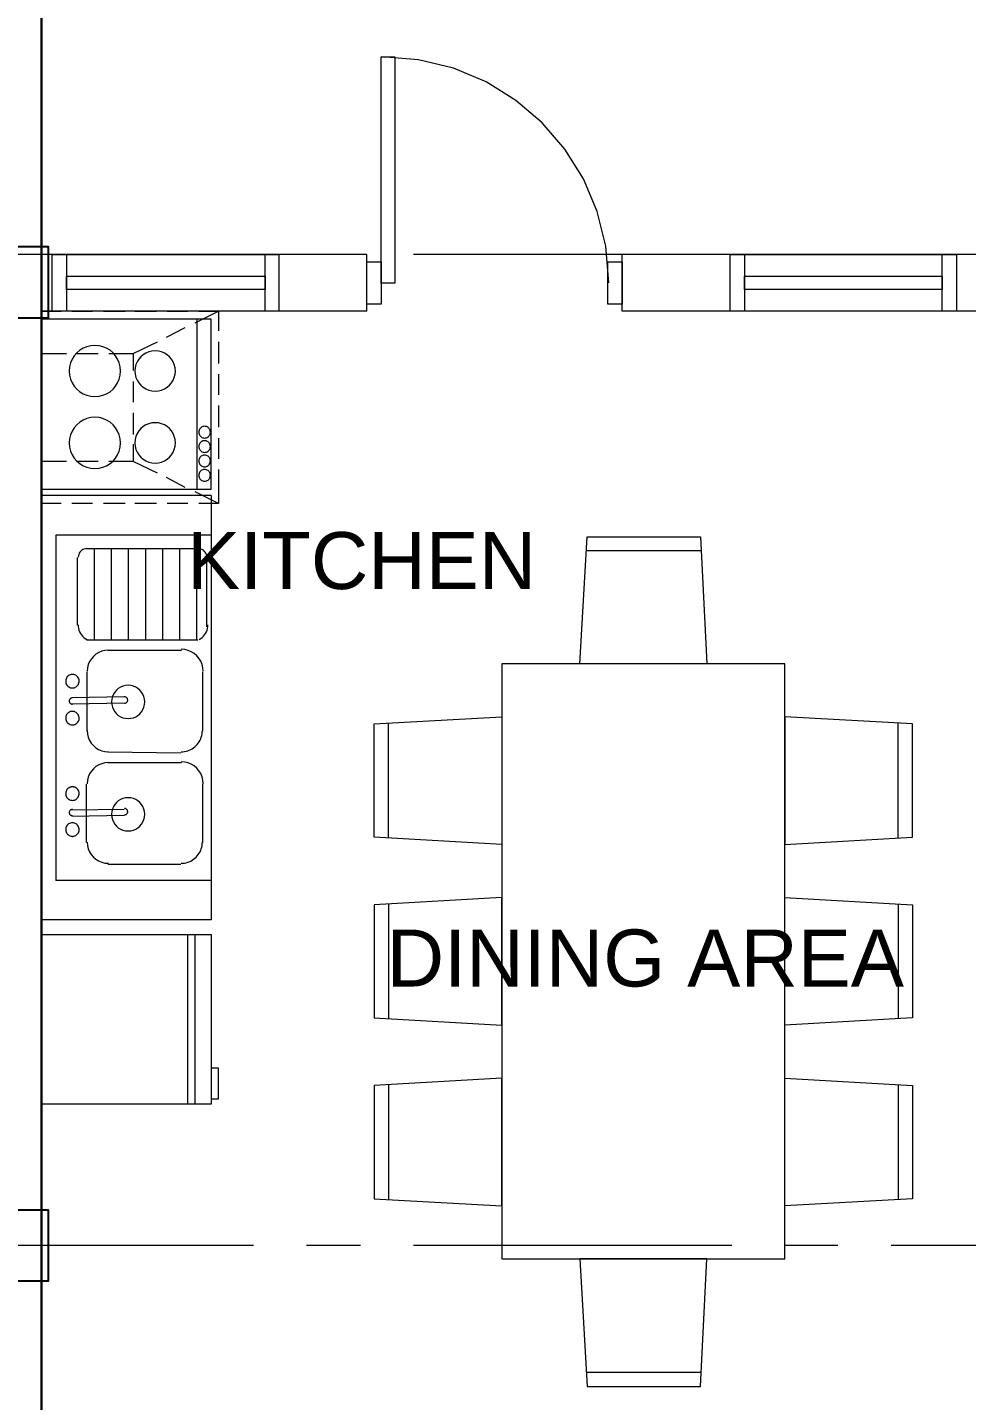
# Model space of a CAD drawing. Header units: millimetres. Extents: x -5837 to 14055, y -7034 to 19184.
# Drawn here: x 5201 to 8516, y 8823 to 13669 of the extents above; entities that cross this region are included whole.
import ezdxf

# ---------------------------------------------------------------- set-up
doc = ezdxf.new("R2010")
doc.units = ezdxf.units.MM
for name, color, linetype in [('ARCH-LINES', 7, 'Continuous'), ('ARCH-TEXT', 7, 'Continuous'), ('COLUMN', 1, 'Continuous')]:
    doc.layers.add(name, color=color, linetype=linetype)
doc.styles.add('Arial', font='arial.ttf')

msp = doc.modelspace()

# ---------------------------------------------------------------- linework, layer by layer
at = {"layer": 'ARCH-LINES', "lineweight": 30}
msp.add_lwpolyline([(5250, 0), (5250, 14667.6)], dxfattribs=at)
at = {"layer": 'ARCH-LINES', "lineweight": 18}
for points in [[(6449.8, 12766.3), (6449.8, 13566.2), (6497.4, 13566.2), (6497.4, 12766.3), (6449.8, 12766.3)], [(5288.1, 12667.9), (5288.1, 12867.9), (5338.9, 12867.9), (5338.9, 12667.9), (5288.1, 12667.9)], [(6040.3, 12667.9), (6040.3, 12867.9), (6087.9, 12867.9), (6087.9, 12667.9), (6040.3, 12667.9)], [(7681.4, 12667.9), (7681.4, 12867.9), (7732.1, 12867.9), (7732.1, 12667.9), (7681.4, 12667.9)], [(8430.4, 12667.9), (8430.4, 12867.9), (8481.2, 12867.9), (8481.2, 12667.9), (8430.4, 12667.9)], [(6399, 12693.3), (6399, 12842.5), (6449.8, 12842.5), (6449.8, 12693.3), (6399, 12693.3)], [(7249.7, 12693.3), (7249.7, 12842.5), (7300.5, 12842.5), (7300.5, 12693.3), (7249.7, 12693.3)], [(5849.9, 12017.2), (5250, 12017.2)], [(5849.9, 12017.2), (5849.9, 10519)], [(5849.9, 10519), (5250, 10519)]]:
    msp.add_lwpolyline(points, dxfattribs=at)
at = {"layer": 'ARCH-LINES', "lineweight": 9}
for points in [[(7252.9, 12767.9), (7242.4, 12897.4), (7212, 13020.2), (7163.4, 13134.7), (7098.2, 13239.3), (7018.1, 13332.3), (6924.7, 13412.1), (6819.7, 13477.1), (6704.7, 13525.5), (6581.4, 13555.7), (6451.4, 13566.2)], [(5288.1, 12667.9), (5288.1, 12867.9), (6087.9, 12867.9), (6087.9, 12667.9), (5288.1, 12667.9)], [(7681.4, 12667.9), (7681.4, 12867.9), (8481.2, 12867.9), (8481.2, 12667.9), (7681.4, 12667.9)], [(5338.9, 12791.7), (6040.3, 12791.7), (6040.3, 12744.1), (5338.9, 12744.1), (5338.9, 12791.7)], [(7732.1, 12791.7), (8430.4, 12791.7), (8430.4, 12744.1), (7732.1, 12744.1), (7732.1, 12791.7)], [(5250, 12667.9), (5319.8, 12667.9)], [(5357.9, 12667.9), (5430.9, 12667.9)], [(5469, 12667.9), (5545.2, 12667.9)], [(5580.1, 12667.9), (5656.3, 12667.9)], [(5694.4, 12667.9), (5767.4, 12667.9)], [(5792.8, 12626.6), (5875.3, 12667.9)], [(5805.5, 12667.9), (5875.3, 12667.9)], [(5875.3, 12667.9), (5875.3, 12598.1)], [(5250, 12039.4), (5849.9, 12039.4), (5849.9, 12639.3), (5250, 12639.3), (5250, 12039.4)], [(5691.2, 12575.8), (5757.8, 12610.8)], [(5799.1, 12639.3), (5799.1, 12039.4)], [(5573.7, 12518.7), (5659.4, 12560)], [(5875.3, 12560), (5875.3, 12483.8)], [(5250, 12518.7), (5338.9, 12518.7)], [(5373.8, 12518.7), (5450, 12518.7)], [(5488, 12518.7), (5573.7, 12518.7)], [(5573.7, 12518.7), (5573.7, 12458.4)], [(5573.7, 12420.3), (5573.7, 12347.3)], [(5875.3, 12445.7), (5875.3, 12372.7)], [(5875.3, 12334.6), (5875.3, 12258.4)], [(5573.7, 12309.2), (5573.7, 12233)], [(5826.1, 12261.6), (5822.7, 12261.3), (5819.6, 12260.5), (5816.6, 12259.3), (5813.9, 12257.6), (5811.5, 12255.6), (5809.4, 12253.2), (5807.8, 12250.5), (5806.5, 12247.5), (5805.7, 12244.3), (5805.5, 12241)], [(5805.5, 12241), (5805.7, 12237.6), (5806.5, 12234.4), (5807.8, 12231.5), (5809.4, 12228.8), (5811.5, 12226.4), (5813.9, 12224.3), (5816.6, 12222.6), (5819.6, 12221.4), (5822.7, 12220.6), (5826.1, 12220.3)], [(5846.7, 12241), (5846.4, 12244.3), (5845.7, 12247.5), (5844.4, 12250.5), (5842.7, 12253.2), (5840.7, 12255.6), (5838.3, 12257.6), (5835.6, 12259.3), (5832.6, 12260.5), (5829.4, 12261.3), (5826.1, 12261.6)], [(5826.1, 12220.3), (5829.4, 12220.6), (5832.6, 12221.4), (5835.6, 12222.6), (5838.3, 12224.3), (5840.7, 12226.4), (5842.7, 12228.8), (5844.4, 12231.5), (5845.7, 12234.4), (5846.4, 12237.6), (5846.7, 12241)], [(5875.3, 12220.3), (5875.3, 12147.3)], [(5573.7, 12198.1), (5573.7, 12137.8)], [(5826.1, 12210.8), (5822.7, 12210.5), (5819.6, 12209.8), (5816.6, 12208.5), (5813.9, 12206.8), (5811.5, 12204.8), (5809.4, 12202.4), (5807.8, 12199.7), (5806.5, 12196.7), (5805.7, 12193.5), (5805.5, 12190.2)], [(5805.5, 12190.2), (5805.7, 12186.8), (5806.5, 12183.7), (5807.8, 12180.7), (5809.4, 12178), (5811.5, 12175.6), (5813.9, 12173.5), (5816.6, 12171.9), (5819.6, 12170.6), (5822.7, 12169.8), (5826.1, 12169.6)], [(5846.7, 12190.2), (5846.4, 12193.5), (5845.7, 12196.7), (5844.4, 12199.7), (5842.7, 12202.4), (5840.7, 12204.8), (5838.3, 12206.8), (5835.6, 12208.5), (5832.6, 12209.8), (5829.4, 12210.5), (5826.1, 12210.8)], [(5826.1, 12169.6), (5829.4, 12169.8), (5832.6, 12170.6), (5835.6, 12171.9), (5838.3, 12173.5), (5840.7, 12175.6), (5842.7, 12178), (5844.4, 12180.7), (5845.7, 12183.7), (5846.4, 12186.8), (5846.7, 12190.2)], [(5338.9, 12137.8), (5250, 12137.8)], [(5450, 12137.8), (5373.8, 12137.8)], [(5573.7, 12137.8), (5488, 12137.8)], [(5659.4, 12096.5), (5573.7, 12137.8)], [(5826.1, 12160), (5822.7, 12159.8), (5819.6, 12159), (5816.6, 12157.7), (5813.9, 12156), (5811.5, 12154), (5809.4, 12151.6), (5807.8, 12148.9), (5806.5, 12145.9), (5805.7, 12142.7), (5805.5, 12139.4)], [(5805.5, 12139.4), (5805.7, 12136.1), (5806.5, 12132.9), (5807.8, 12129.9), (5809.4, 12127.2), (5811.5, 12124.8), (5813.9, 12122.7), (5816.6, 12121.1), (5819.6, 12119.8), (5822.7, 12119), (5826.1, 12118.8)], [(5846.7, 12139.4), (5846.4, 12142.7), (5845.7, 12145.9), (5844.4, 12148.9), (5842.7, 12151.6), (5840.7, 12154), (5838.3, 12156), (5835.6, 12157.7), (5832.6, 12159), (5829.4, 12159.8), (5826.1, 12160)], [(5826.1, 12118.8), (5829.4, 12119), (5832.6, 12119.8), (5835.6, 12121.1), (5838.3, 12122.7), (5840.7, 12124.8), (5842.7, 12127.2), (5844.4, 12129.9), (5845.7, 12132.9), (5846.4, 12136.1), (5846.7, 12139.4)], [(5757.8, 12045.8), (5691.2, 12080.7)], [(5826.1, 12109.2), (5822.7, 12109), (5819.6, 12108.2), (5816.6, 12106.9), (5813.9, 12105.3), (5811.5, 12103.2), (5809.4, 12100.8), (5807.8, 12098.1), (5806.5, 12095.1), (5805.7, 12092), (5805.5, 12088.6)], [(5805.5, 12088.6), (5805.7, 12085.3), (5806.5, 12082.1), (5807.8, 12079.1), (5809.4, 12076.4), (5811.5, 12074), (5813.9, 12072), (5816.6, 12070.3), (5819.6, 12069), (5822.7, 12068.3), (5826.1, 12068)], [(5846.7, 12088.6), (5846.4, 12092), (5845.7, 12095.1), (5844.4, 12098.1), (5842.7, 12100.8), (5840.7, 12103.2), (5838.3, 12105.3), (5835.6, 12106.9), (5832.6, 12108.2), (5829.4, 12109), (5826.1, 12109.2)], [(5826.1, 12068), (5829.4, 12068.3), (5832.6, 12069), (5835.6, 12070.3), (5838.3, 12072), (5840.7, 12074), (5842.7, 12076.4), (5844.4, 12079.1), (5845.7, 12082.1), (5846.4, 12085.3), (5846.7, 12088.6)], [(5875.3, 12109.2), (5875.3, 12039.4)], [(5875.3, 11988.6), (5792.8, 12029.9)], [(5875.3, 12039.4), (5875.3, 11988.6)], [(5319.8, 11988.6), (5250, 11988.6)], [(5430.9, 11988.6), (5357.9, 11988.6)], [(5545.2, 11988.6), (5469, 11988.6)], [(5656.3, 11988.6), (5580.1, 11988.6)], [(5767.4, 11988.6), (5694.4, 11988.6)], [(5875.3, 11988.6), (5805.5, 11988.6)], [(7875, 9322.4), (7875, 11423.6), (6875.1, 11423.6), (6875.1, 9322.4), (7875, 9322.4)]]:
    msp.add_lwpolyline(points, dxfattribs=at)
at = {"layer": 'ARCH-LINES', "lineweight": 5}
for points in [[(5999.1, 12867.9), (4875.4, 12867.9)], [(6399, 12867.9), (5250, 12867.9)], [(6376.8, 12867.9), (6186.3, 12867.9)], [(6399, 12667.9), (6399, 12867.9)], [(7687.7, 12867.9), (6564.1, 12867.9)], [(10100, 12867.9), (7300.5, 12867.9)], [(7300.5, 12667.9), (7300.5, 12867.9)], [(8062.2, 12867.9), (7875, 12867.9)], [(9376.3, 12867.9), (8249.5, 12867.9)], [(6399, 12667.9), (5250, 12667.9)], [(10100, 12667.9), (7300.5, 12667.9)], [(5438.8, 12547.3), (5424.2, 12546.1), (5410.3, 12542.7), (5397.3, 12537.2), (5385.4, 12529.8), (5374.9, 12520.8), (5365.8, 12510.2), (5358.5, 12498.4), (5353, 12485.4), (5349.6, 12471.5), (5348.4, 12456.8)], [(5529.3, 12456.8), (5528.1, 12471.5), (5524.7, 12485.4), (5519.2, 12498.4), (5511.9, 12510.2), (5502.8, 12520.8), (5492.3, 12529.8), (5480.4, 12537.2), (5467.4, 12542.7), (5453.5, 12546.1), (5438.8, 12547.3)], [(5651.5, 12528.2), (5639.9, 12527.3), (5628.9, 12524.6), (5618.7, 12520.3), (5609.3, 12514.4), (5601, 12507.3), (5593.9, 12499), (5588.1, 12489.6), (5583.7, 12479.4), (5581, 12468.4), (5580.1, 12456.8)], [(5722.9, 12456.8), (5722, 12468.4), (5719.3, 12479.4), (5715, 12489.6), (5709.1, 12499), (5702, 12507.3), (5693.7, 12514.4), (5684.3, 12520.3), (5674.1, 12524.6), (5663.1, 12527.3), (5651.5, 12528.2)], [(5348.4, 12456.8), (5349.6, 12442.1), (5353, 12428.2), (5358.5, 12415.2), (5365.8, 12403.4), (5374.9, 12392.8), (5385.4, 12383.8), (5397.3, 12376.4), (5410.3, 12371), (5424.2, 12367.5), (5438.8, 12366.3)], [(5438.8, 12366.3), (5453.5, 12367.5), (5467.4, 12371), (5480.4, 12376.4), (5492.3, 12383.8), (5502.8, 12392.8), (5511.9, 12403.4), (5519.2, 12415.2), (5524.7, 12428.2), (5528.1, 12442.1), (5529.3, 12456.8)], [(5580.1, 12456.8), (5581, 12445.2), (5583.7, 12434.2), (5588.1, 12424), (5593.9, 12414.6), (5601, 12406.3), (5609.3, 12399.2), (5618.7, 12393.4), (5628.9, 12389), (5639.9, 12386.3), (5651.5, 12385.4)], [(5651.5, 12385.4), (5663.1, 12386.3), (5674.1, 12389), (5684.3, 12393.4), (5693.7, 12399.2), (5702, 12406.3), (5709.1, 12414.6), (5715, 12424), (5719.3, 12434.2), (5722, 12445.2), (5722.9, 12456.8)], [(5438.8, 12293.3), (5424.2, 12292.2), (5410.3, 12288.7), (5397.3, 12283.2), (5385.4, 12275.9), (5374.9, 12266.8), (5365.8, 12256.3), (5358.5, 12244.5), (5353, 12231.5), (5349.6, 12217.6), (5348.4, 12202.9)], [(5529.3, 12202.9), (5528.1, 12217.6), (5524.7, 12231.5), (5519.2, 12244.5), (5511.9, 12256.3), (5502.8, 12266.8), (5492.3, 12275.9), (5480.4, 12283.2), (5467.4, 12288.7), (5453.5, 12292.2), (5438.8, 12293.3)], [(5651.5, 12274.3), (5639.9, 12273.4), (5628.9, 12270.7), (5618.7, 12266.3), (5609.3, 12260.5), (5601, 12253.4), (5593.9, 12245.1), (5588.1, 12235.7), (5583.7, 12225.5), (5581, 12214.5), (5580.1, 12202.9)], [(5722.9, 12202.9), (5722, 12214.5), (5719.3, 12225.5), (5715, 12235.7), (5709.1, 12245.1), (5702, 12253.4), (5693.7, 12260.5), (5684.3, 12266.3), (5674.1, 12270.7), (5663.1, 12273.4), (5651.5, 12274.3)], [(5348.4, 12202.9), (5349.6, 12188.2), (5353, 12174.3), (5358.5, 12161.3), (5365.8, 12149.5), (5374.9, 12138.9), (5385.4, 12129.9), (5397.3, 12122.5), (5410.3, 12117), (5424.2, 12113.6), (5438.8, 12112.4)], [(5438.8, 12112.4), (5453.5, 12113.6), (5467.4, 12117), (5480.4, 12122.5), (5492.3, 12129.9), (5502.8, 12138.9), (5511.9, 12149.5), (5519.2, 12161.3), (5524.7, 12174.3), (5528.1, 12188.2), (5529.3, 12202.9)], [(5580.1, 12202.9), (5581, 12191.3), (5583.7, 12180.3), (5588.1, 12170.1), (5593.9, 12160.7), (5601, 12152.4), (5609.3, 12145.2), (5618.7, 12139.4), (5628.9, 12135.1), (5639.9, 12132.4), (5651.5, 12131.5)], [(5651.5, 12131.5), (5663.1, 12132.4), (5674.1, 12135.1), (5684.3, 12139.4), (5693.7, 12145.2), (5702, 12152.4), (5709.1, 12160.7), (5715, 12170.1), (5719.3, 12180.3), (5722, 12191.3), (5722.9, 12202.9)], [(7576.6, 11871.2), (7598.8, 11423.6), (7151.3, 11423.6), (7176.7, 11871.2), (7576.6, 11871.2)], [(7173.5, 11823.6), (7576.6, 11823.6)], [(6424.4, 11211), (6875.1, 11236.4), (6875.1, 10785.6), (6424.4, 10811), (6424.4, 11211)], [(6475.2, 10807.9), (6475.2, 11214.1)], [(8325.7, 11211), (7875, 11236.4), (7875, 10785.6), (8325.7, 10811), (8325.7, 11211)], [(8274.9, 10807.9), (8274.9, 11214.1)], [(6424.4, 10173), (6875.1, 10147.6), (6875.1, 10598.4), (6424.4, 10573), (6424.4, 10173)], [(6475.2, 10576.1), (6475.2, 10169.9)], [(8325.7, 10173), (7875, 10147.6), (7875, 10598.4), (8325.7, 10573), (8325.7, 10173)], [(8274.9, 10576.1), (8274.9, 10169.9)], [(6424.4, 9535), (6875.1, 9509.6), (6875.1, 9960.4), (6424.4, 9935), (6424.4, 9535)], [(6475.2, 9938.2), (6475.2, 9531.9)], [(8325.7, 9535), (7875, 9509.6), (7875, 9960.4), (8325.7, 9935), (8325.7, 9535)], [(8274.9, 9938.2), (8274.9, 9531.9)], [(5999.1, 9370), (4875.4, 9370)], [(6376.8, 9370), (6186.3, 9370)], [(7687.7, 9370), (6564.1, 9370)], [(8062.2, 9370), (7875, 9370)], [(9376.3, 9370), (8249.5, 9370)], [(7576.6, 8871.6), (7598.8, 9322.4), (7151.3, 9322.4), (7176.7, 8871.6), (7576.6, 8871.6)], [(7173.5, 8922.4), (7576.6, 8922.4)]]:
    msp.add_lwpolyline(points, dxfattribs=at)
at = {"layer": 'ARCH-LINES', "lineweight": 5, "true_color": 0x989898}
for points in [[(5300.8, 11877.5), (5300.8, 10658.7)], [(5849.9, 11877.5), (5300.8, 11877.5)], [(5849.9, 11877.5), (5849.9, 10658.7)], [(5410.3, 11829.9), (5405.4, 11829.5), (5400.7, 11828.4), (5396.4, 11826.6), (5392.5, 11824.1), (5388.9, 11821.1), (5385.9, 11817.6), (5383.5, 11813.6), (5381.7, 11809.3), (5380.5, 11804.7), (5380.1, 11799.8)], [(5408.7, 11829.9), (5802.3, 11829.9)], [(5437.3, 11506.2), (5437.3, 11829.9)], [(5497.6, 11506.2), (5497.6, 11829.9)], [(5557.9, 11506.2), (5557.9, 11829.9)], [(5618.2, 11506.2), (5618.2, 11829.9)], [(5678.5, 11506.2), (5678.5, 11829.9)], [(5738.8, 11506.2), (5738.8, 11829.9)], [(5799.1, 11506.2), (5799.1, 11829.9)], [(5834, 11799.8), (5833.6, 11804.7), (5832.5, 11809.3), (5830.7, 11813.6), (5828.2, 11817.6), (5825.2, 11821.1), (5821.7, 11824.1), (5817.7, 11826.6), (5813.4, 11828.4), (5808.7, 11829.5), (5803.9, 11829.9)], [(5376.9, 11560.1), (5376.9, 11798.2)], [(5678.5, 11506.2), (5678.5, 11823.6)], [(5834, 11553.8), (5834, 11798.2)], [(5380.2, 11561.1), (5380.3, 11554.6), (5381.1, 11548.2), (5382.6, 11542.1), (5384.8, 11536.2), (5387.7, 11530.6), (5391.1, 11525.3), (5395.2, 11520.5), (5399.8, 11516.1), (5404.9, 11512.3), (5410.5, 11509)], [(5806.9, 11509), (5812.5, 11512.3), (5817.6, 11516.2), (5822.2, 11520.5), (5826.2, 11525.4), (5829.7, 11530.6), (5832.5, 11536.2), (5834.7, 11542.1), (5836.2, 11548.3), (5837.1, 11554.6), (5837.1, 11561.1)], [(5802.3, 11506.2), (5408.7, 11506.2)], [(5486.6, 11471.2), (5474.5, 11470.3), (5463, 11467.5), (5452.3, 11463), (5442.5, 11456.9), (5433.8, 11449.5), (5426.3, 11440.8), (5420.2, 11431), (5415.7, 11420.3), (5412.9, 11408.9), (5411.9, 11396.8)], [(5484.9, 11471.2), (5745.1, 11471.2)], [(5821.3, 11396.7), (5820.3, 11409.3), (5817.4, 11421.3), (5812.6, 11432.4), (5806.3, 11442.6), (5798.5, 11451.7), (5789.5, 11459.4), (5779.3, 11465.8), (5768.1, 11470.5), (5756.2, 11473.4), (5743.5, 11474.4)], [(5411.9, 11185.6), (5411.9, 11395.1)], [(5818.2, 11395.1), (5818.2, 11185.6)], [(5354.6, 11385), (5351.1, 11384), (5347.9, 11382.6), (5345, 11380.7), (5342.5, 11378.4), (5340.3, 11375.8), (5338.4, 11372.9), (5337.1, 11369.7), (5336.1, 11366.4), (5335.7, 11362.9), (5335.8, 11359.3)], [(5335.8, 11359.3), (5336.5, 11355.7), (5337.6, 11352.4), (5339.2, 11349.3), (5341.2, 11346.5), (5343.6, 11344.1), (5346.3, 11342), (5349.2, 11340.3), (5352.5, 11339), (5355.9, 11338.2), (5359.5, 11337.9)], [(5364.4, 11385), (5363.4, 11385.2), (5362.4, 11385.4), (5361.4, 11385.5), (5360.5, 11385.5), (5359.5, 11385.5), (5358.5, 11385.5), (5357.5, 11385.5), (5356.5, 11385.4), (5355.6, 11385.2), (5354.6, 11385)], [(5359.5, 11337.9), (5363.1, 11338.2), (5366.5, 11339), (5369.8, 11340.3), (5372.7, 11342), (5375.4, 11344.1), (5377.8, 11346.5), (5379.8, 11349.3), (5381.4, 11352.4), (5382.5, 11355.7), (5383.2, 11359.3)], [(5383.2, 11359.3), (5383.3, 11362.9), (5382.8, 11366.4), (5381.9, 11369.7), (5380.5, 11372.9), (5378.7, 11375.8), (5376.5, 11378.4), (5373.9, 11380.7), (5371, 11382.6), (5367.8, 11384), (5364.4, 11385)], [(5556.3, 11347.5), (5546.8, 11346.7), (5537.7, 11344.5), (5529.3, 11340.9), (5521.6, 11336.1), (5514.8, 11330.3), (5508.9, 11323.4), (5504.1, 11315.7), (5500.6, 11307.3), (5498.3, 11298.3), (5497.6, 11288.7)], [(5615, 11288.7), (5614.2, 11298.3), (5612, 11307.3), (5608.5, 11315.7), (5603.7, 11323.4), (5597.8, 11330.3), (5591, 11336.1), (5583.3, 11340.9), (5574.8, 11344.5), (5565.8, 11346.7), (5556.3, 11347.5)], [(5359.3, 11303), (5357.5, 11302.8), (5355.8, 11302.4), (5354.2, 11301.7), (5352.8, 11300.8), (5351.5, 11299.6), (5350.4, 11298.3), (5349.5, 11296.8), (5348.9, 11295.2), (5348.5, 11293.5), (5348.4, 11291.7)], [(5542, 11306.2), (5357.9, 11303)], [(5554.7, 11295.3), (5554.5, 11297.1), (5554.1, 11298.8), (5553.4, 11300.4), (5552.4, 11301.8), (5551.3, 11303.1), (5550, 11304.2), (5548.5, 11305), (5546.9, 11305.7), (5545.2, 11306.1), (5543.4, 11306.2)], [(5543.8, 11284), (5545.6, 11284.2), (5547.3, 11284.6), (5548.9, 11285.3), (5550.3, 11286.2), (5551.6, 11287.4), (5552.7, 11288.7), (5553.5, 11290.2), (5554.2, 11291.8), (5554.6, 11293.5), (5554.7, 11295.3)], [(5359.5, 11255.4), (5355.9, 11255.1), (5352.5, 11254.3), (5349.2, 11253.1), (5346.2, 11251.4), (5343.5, 11249.3), (5341.2, 11246.8), (5339.2, 11244), (5337.6, 11240.9), (5336.4, 11237.6), (5335.8, 11234)], [(5348.4, 11291.7), (5348.6, 11289.9), (5349, 11288.2), (5349.7, 11286.6), (5350.6, 11285.2), (5351.8, 11283.9), (5353.1, 11282.8), (5354.6, 11282), (5356.2, 11281.3), (5357.9, 11280.9), (5359.7, 11280.8)], [(5542, 11284), (5357.9, 11280.8)], [(5383.2, 11234.1), (5382.5, 11237.6), (5381.4, 11240.9), (5379.8, 11244), (5377.8, 11246.8), (5375.4, 11249.3), (5372.7, 11251.4), (5369.7, 11253.1), (5366.5, 11254.4), (5363.1, 11255.1), (5359.5, 11255.4)], [(5497.6, 11288.7), (5498.3, 11279.2), (5500.6, 11270.2), (5504.1, 11261.8), (5508.9, 11254.1), (5514.8, 11247.2), (5521.6, 11241.3), (5529.3, 11236.6), (5537.7, 11233), (5546.8, 11230.8), (5556.3, 11230)], [(5556.3, 11230), (5565.8, 11230.8), (5574.8, 11233), (5583.3, 11236.6), (5591, 11241.3), (5597.8, 11247.2), (5603.7, 11254.1), (5608.5, 11261.8), (5612, 11270.2), (5614.2, 11279.2), (5615, 11288.7)], [(5335.8, 11234), (5335.7, 11230.4), (5336.1, 11227), (5337.1, 11223.6), (5338.5, 11220.5), (5340.3, 11217.6), (5342.5, 11214.9), (5345.1, 11212.7), (5348, 11210.8), (5351.2, 11209.3), (5354.6, 11208.3)], [(5354.6, 11208.3), (5355.6, 11208.1), (5356.6, 11208), (5357.5, 11207.9), (5358.5, 11207.8), (5359.5, 11207.8), (5360.5, 11207.8), (5361.5, 11207.9), (5362.4, 11208), (5363.4, 11208.1), (5364.4, 11208.3)], [(5364.4, 11208.3), (5367.8, 11209.3), (5371, 11210.8), (5373.9, 11212.7), (5376.5, 11215), (5378.7, 11217.6), (5380.5, 11220.5), (5381.9, 11223.6), (5382.8, 11227), (5383.3, 11230.5), (5383.2, 11234.1)], [(5411.9, 11187.3), (5412.8, 11175.2), (5415.6, 11163.7), (5420.1, 11153), (5426.2, 11143.2), (5433.6, 11134.5), (5442.3, 11127), (5452.1, 11120.9), (5462.8, 11116.4), (5474.3, 11113.6), (5486.4, 11112.6)], [(5796.3, 11134.4), (5800.3, 11138.7), (5803.9, 11143.4), (5807.2, 11148.2), (5810, 11153.3), (5812.5, 11158.6), (5814.5, 11164.1), (5816.1, 11169.7), (5817.2, 11175.4), (5817.9, 11181.3), (5818.2, 11187.2)], [(5484.9, 11112.6), (5742, 11109.4)], [(5743.5, 11112.6), (5749.4, 11112.8), (5755.2, 11113.5), (5761, 11114.6), (5766.6, 11116.2), (5772, 11118.2), (5777.3, 11120.7), (5782.4, 11123.5), (5787.3, 11126.7), (5791.9, 11130.4), (5796.3, 11134.4)], [(5486.6, 11074.5), (5474.5, 11073.5), (5463, 11070.7), (5452.3, 11066.2), (5442.5, 11060.2), (5433.8, 11052.7), (5426.3, 11044), (5420.2, 11034.3), (5415.7, 11023.6), (5412.9, 11012.1), (5411.9, 11000)], [(5484.9, 11074.5), (5745.1, 11074.5)], [(5821.3, 10999.9), (5820.3, 11012.5), (5817.4, 11024.5), (5812.6, 11035.7), (5806.3, 11045.8), (5798.5, 11054.9), (5789.5, 11062.7), (5779.3, 11069), (5768.1, 11073.7), (5756.2, 11076.6), (5743.5, 11077.7)], [(5354.6, 10988.3), (5351.1, 10987.3), (5347.9, 10985.8), (5345, 10983.9), (5342.5, 10981.6), (5340.3, 10979), (5338.4, 10976.1), (5337.1, 10973), (5336.1, 10969.6), (5335.7, 10966.1), (5335.8, 10962.5)], [(5335.8, 10962.5), (5336.5, 10959), (5337.6, 10955.6), (5339.2, 10952.6), (5341.2, 10949.8), (5343.6, 10947.3), (5346.3, 10945.2), (5349.2, 10943.5), (5352.5, 10942.2), (5355.9, 10941.4), (5359.5, 10941.2)], [(5364.4, 10988.3), (5363.4, 10988.5), (5362.4, 10988.6), (5361.4, 10988.7), (5360.5, 10988.8), (5359.5, 10988.8), (5358.5, 10988.8), (5357.5, 10988.7), (5356.5, 10988.6), (5355.6, 10988.5), (5354.6, 10988.3)], [(5359.5, 10941.2), (5363.1, 10941.4), (5366.5, 10942.2), (5369.8, 10943.5), (5372.7, 10945.2), (5375.4, 10947.3), (5377.8, 10949.8), (5379.8, 10952.6), (5381.4, 10955.6), (5382.5, 10959), (5383.2, 10962.5)], [(5383.2, 10962.5), (5383.3, 10966.1), (5382.8, 10969.6), (5381.9, 10973), (5380.5, 10976.1), (5378.7, 10979), (5376.5, 10981.6), (5373.9, 10983.9), (5371, 10985.8), (5367.8, 10987.3), (5364.4, 10988.3)], [(5408.7, 10792), (5408.7, 10998.3)], [(5818.2, 10998.3), (5818.2, 10792)], [(5359.3, 10909.4), (5357.5, 10909.3), (5355.8, 10908.8), (5354.2, 10908.1), (5352.8, 10907.2), (5351.5, 10906), (5350.4, 10904.7), (5349.5, 10903.3), (5348.9, 10901.6), (5348.5, 10899.9), (5348.4, 10898.1)], [(5542, 10909.4), (5357.9, 10906.3)], [(5556.3, 10950.7), (5546.8, 10949.9), (5537.7, 10947.7), (5529.3, 10944.1), (5521.6, 10939.4), (5514.8, 10933.5), (5508.9, 10926.7), (5504.1, 10919), (5500.6, 10910.5), (5498.3, 10901.5), (5497.6, 10892)], [(5554.7, 10901.7), (5554.5, 10903.5), (5554.1, 10905.2), (5553.4, 10906.8), (5552.4, 10908.2), (5551.3, 10909.5), (5550, 10910.6), (5548.5, 10911.5), (5546.9, 10912.1), (5545.2, 10912.5), (5543.4, 10912.6)], [(5615, 10892), (5614.2, 10901.5), (5612, 10910.5), (5608.5, 10919), (5603.7, 10926.7), (5597.8, 10933.5), (5591, 10939.4), (5583.3, 10944.1), (5574.8, 10947.7), (5565.8, 10949.9), (5556.3, 10950.7)], [(5359.5, 10861.8), (5355.9, 10861.5), (5352.5, 10860.8), (5349.2, 10859.5), (5346.2, 10857.8), (5343.5, 10855.7), (5341.2, 10853.2), (5339.2, 10850.4), (5337.6, 10847.3), (5336.4, 10844), (5335.8, 10840.5)], [(5348.4, 10898.1), (5348.6, 10896.3), (5349, 10894.6), (5349.7, 10893), (5350.6, 10891.6), (5351.8, 10890.3), (5353.1, 10889.2), (5354.6, 10888.4), (5356.2, 10887.7), (5357.9, 10887.3), (5359.7, 10887.2)], [(5542, 10887.2), (5357.9, 10884)], [(5383.2, 10840.5), (5382.5, 10844), (5381.4, 10847.3), (5379.8, 10850.4), (5377.8, 10853.2), (5375.4, 10855.7), (5372.7, 10857.8), (5369.7, 10859.5), (5366.5, 10860.8), (5363.1, 10861.5), (5359.5, 10861.8)], [(5497.6, 10892), (5498.3, 10882.4), (5500.6, 10873.4), (5504.1, 10865), (5508.9, 10857.3), (5514.8, 10850.4), (5521.6, 10844.6), (5529.3, 10839.8), (5537.7, 10836.2), (5546.8, 10834), (5556.3, 10833.3)], [(5543.8, 10890.4), (5545.6, 10890.6), (5547.3, 10891), (5548.9, 10891.7), (5550.3, 10892.6), (5551.6, 10893.8), (5552.7, 10895.1), (5553.5, 10896.6), (5554.2, 10898.2), (5554.6, 10899.9), (5554.7, 10901.7)], [(5556.3, 10833.3), (5565.8, 10834), (5574.8, 10836.2), (5583.3, 10839.8), (5591, 10844.6), (5597.8, 10850.4), (5603.7, 10857.3), (5608.5, 10865), (5612, 10873.4), (5614.2, 10882.4), (5615, 10892)], [(5335.8, 10840.5), (5335.7, 10836.9), (5336.1, 10833.4), (5337.1, 10830), (5338.5, 10826.9), (5340.3, 10824), (5342.5, 10821.4), (5345.1, 10819.1), (5348, 10817.2), (5351.2, 10815.7), (5354.6, 10814.7)], [(5354.6, 10814.7), (5355.6, 10814.5), (5356.6, 10814.4), (5357.5, 10814.3), (5358.5, 10814.2), (5359.5, 10814.2), (5360.5, 10814.2), (5361.5, 10814.3), (5362.4, 10814.4), (5363.4, 10814.5), (5364.4, 10814.7)], [(5364.4, 10814.7), (5367.8, 10815.7), (5371, 10817.2), (5373.9, 10819.1), (5376.5, 10821.4), (5378.7, 10824), (5380.5, 10826.9), (5381.9, 10830), (5382.8, 10833.4), (5383.3, 10836.9), (5383.2, 10840.5)], [(5411.9, 10793.7), (5412.8, 10781.6), (5415.6, 10770.1), (5420.1, 10759.4), (5426.2, 10749.6), (5433.6, 10740.9), (5442.3, 10733.4), (5452.1, 10727.4), (5462.8, 10722.8), (5474.3, 10720), (5486.4, 10719)], [(5796.3, 10740.8), (5800.3, 10745.1), (5803.9, 10749.8), (5807.2, 10754.6), (5810, 10759.7), (5812.5, 10765), (5814.5, 10770.5), (5816.1, 10776.1), (5817.2, 10781.8), (5817.9, 10787.7), (5818.2, 10793.6)], [(5484.9, 10715.8), (5742, 10715.8)], [(5743.5, 10719), (5749.4, 10719.2), (5755.2, 10719.9), (5761, 10721), (5766.6, 10722.6), (5772, 10724.6), (5777.3, 10727.1), (5782.4, 10729.9), (5787.3, 10733.2), (5791.9, 10736.8), (5796.3, 10740.8)], [(5849.9, 10658.7), (5300.8, 10658.7)], [(5250, 9868.3), (5250, 10468.2)], [(5250, 10468.2), (5849.9, 10468.2)], [(5767.4, 9868.3), (5767.4, 10468.2)], [(5792.8, 9868.3), (5792.8, 10468.2)], [(5849.9, 10468.2), (5849.9, 9868.3)], [(5849.9, 9995.3), (5849.9, 9887.4), (5875.3, 9887.4), (5875.3, 9995.3), (5849.9, 9995.3)], [(5849.9, 9868.3), (5250, 9868.3)]]:
    msp.add_lwpolyline(points, dxfattribs=at)
at = {"layer": 'COLUMN'}
for points in [[(5025, 12645), (5275, 12645), (5275, 12895), (5025, 12895)], [(5025, 9245), (5275, 9245), (5275, 9495), (5025, 9495)]]:
    msp.add_lwpolyline(points, close=True, dxfattribs=at)

# ---------------------------------------------------------------- texts
at = {"layer": 'ARCH-TEXT', "style": 'Arial'}
for s, height, p in [('KITCHEN', 201.12, (5764.2, 11687.1)), ('DINING AREA', 201.116, (6468.8, 10284.1))]:
    msp.add_text(s, height=height, dxfattribs=at).set_placement(p)

doc.saveas('drawing.dxf')
